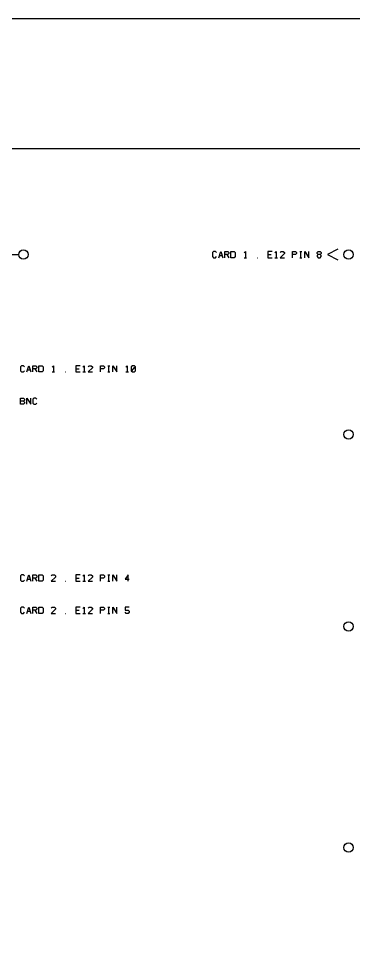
# Model space of a CAD drawing. Header units: millimetres. Extents: x 10 to 2534, y 10 to 1372.
# Drawn here: x 1223.1 to 1337.2, y 1051.6 to 1371.6 of the extents above; entities that cross this region are included whole.
import ezdxf

# ---------------------------------------------------------------- set-up
doc = ezdxf.new("R2010")
doc.units = ezdxf.units.MM
for name, color, linetype, lineweight in [('GROUP', 6, 'CONTINUOUS', 25), ('POINT', 4, 'CONTINUOUS', 25), ('PORT_OUT', 30, 'CONTINUOUS', 25), ('PORTAL', 2, 'CONTINUOUS', 25), ('SHEET', 7, 'CONTINUOUS', 25)]:
    doc.layers.add(name, color=color, linetype=linetype, lineweight=lineweight)

msp = doc.modelspace()

# ---------------------------------------------------------------- linework, layer by layer
at = {"layer": 'GROUP'}
msp.add_lwpolyline([(24, 223.4), (1535.9, 223.4), (1535.9, 1327.2), (24, 1327.2)], close=True, dxfattribs=at)
at = {"layer": 'POINT'}
for centre in [(1224.7, 1291.1), (1335.6, 1291.1), (1335.6, 1229.7), (1335.6, 1164.2), (1335.6, 1088.7)]:
    msp.add_circle(centre, 1.6, dxfattribs=at)
at = {"layer": 'PORT_OUT'}
msp.add_line((1208.1, 1291.1), (1223.1, 1291.1), dxfattribs=at)
at = {"layer": 'PORTAL'}
for points in [[(1332, 1292.9), (1328.4, 1291.1), (1332, 1289.3)], [(1290.6, 1291.8), (1290.25, 1292.15), (1289.55, 1292.15), (1289.2, 1291.8), (1289.2, 1290.4), (1289.55, 1290.05), (1290.25, 1290.05), (1290.6, 1290.4)], [(1291.3, 1290.05), (1292, 1292.15), (1292.7, 1290.05)], [(1291.545, 1290.75), (1292.455, 1290.75)], [(1293.4, 1290.05), (1293.4, 1292.15), (1294.45, 1292.15), (1294.8, 1291.8), (1294.8, 1291.45), (1294.45, 1291.1), (1293.4, 1291.1)], [(1294.1, 1291.1), (1294.8, 1290.05)], [(1295.5, 1290.05), (1295.5, 1292.15), (1296.55, 1292.15), (1296.9, 1291.8), (1296.9, 1290.4), (1296.55, 1290.05), (1295.5, 1290.05)], [(1299.98, 1291.73), (1300.4, 1292.15), (1300.4, 1290.05)], [(1299.98, 1290.05), (1300.82, 1290.05)], [(1304.53, 1290.05), (1304.67, 1290.05)], [(1309.5, 1292.15), (1308.1, 1292.15), (1308.1, 1290.05), (1309.5, 1290.05)], [(1308.1, 1291.1), (1309.15, 1291.1)], [(1310.48, 1291.73), (1310.9, 1292.15), (1310.9, 1290.05)], [(1310.48, 1290.05), (1311.32, 1290.05)], [(1312.3, 1291.8), (1312.65, 1292.15), (1313.35, 1292.15), (1313.7, 1291.8), (1313.7, 1291.45), (1312.3, 1290.05), (1313.7, 1290.05)], [(1316.5, 1290.05), (1316.5, 1292.15), (1317.55, 1292.15), (1317.9, 1291.8), (1317.9, 1291.45), (1317.55, 1291.1), (1316.5, 1291.1)], [(1318.95, 1292.15), (1319.65, 1292.15)], [(1318.95, 1290.05), (1319.65, 1290.05)], [(1319.3, 1290.05), (1319.3, 1292.15)], [(1320.7, 1290.05), (1320.7, 1292.15), (1322.1, 1290.05), (1322.1, 1292.15)], [(1325.25, 1291.1), (1324.9, 1291.45), (1324.9, 1291.8), (1325.25, 1292.15), (1325.95, 1292.15), (1326.3, 1291.8), (1326.3, 1291.45), (1325.95, 1291.1), (1325.25, 1291.1), (1324.9, 1290.75), (1324.9, 1290.4), (1325.25, 1290.05), (1325.95, 1290.05), (1326.3, 1290.4), (1326.3, 1290.75), (1325.95, 1291.1)], [(1225.1, 1252.8), (1224.75, 1253.15), (1224.05, 1253.15), (1223.7, 1252.8), (1223.7, 1251.4), (1224.05, 1251.05), (1224.75, 1251.05), (1225.1, 1251.4)], [(1225.8, 1251.05), (1226.5, 1253.15), (1227.2, 1251.05)], [(1226.045, 1251.75), (1226.955, 1251.75)], [(1227.9, 1251.05), (1227.9, 1253.15), (1228.95, 1253.15), (1229.3, 1252.8), (1229.3, 1252.45), (1228.95, 1252.1), (1227.9, 1252.1)], [(1228.6, 1252.1), (1229.3, 1251.05)], [(1230, 1251.05), (1230, 1253.15), (1231.05, 1253.15), (1231.4, 1252.8), (1231.4, 1251.4), (1231.05, 1251.05), (1230, 1251.05)], [(1234.48, 1252.73), (1234.9, 1253.15), (1234.9, 1251.05)], [(1244, 1253.15), (1242.6, 1253.15), (1242.6, 1251.05), (1244, 1251.05)], [(1242.6, 1252.1), (1243.65, 1252.1)], [(1244.98, 1252.73), (1245.4, 1253.15), (1245.4, 1251.05)], [(1246.8, 1252.8), (1247.15, 1253.15), (1247.85, 1253.15), (1248.2, 1252.8), (1248.2, 1252.45), (1246.8, 1251.05), (1248.2, 1251.05)], [(1251, 1251.05), (1251, 1253.15), (1252.05, 1253.15), (1252.4, 1252.8), (1252.4, 1252.45), (1252.05, 1252.1), (1251, 1252.1)], [(1253.45, 1253.15), (1254.15, 1253.15)], [(1253.8, 1251.05), (1253.8, 1253.15)], [(1255.2, 1251.05), (1255.2, 1253.15), (1256.6, 1251.05), (1256.6, 1253.15)], [(1259.68, 1252.73), (1260.1, 1253.15), (1260.1, 1251.05)], [(1261.85, 1251.05), (1262.55, 1251.05), (1262.9, 1251.4), (1262.9, 1252.8), (1262.55, 1253.15), (1261.85, 1253.15), (1261.5, 1252.8), (1261.5, 1251.4), (1261.85, 1251.05)], [(1261.71, 1251.47), (1262.69, 1252.73)], [(1234.48, 1251.05), (1235.32, 1251.05)], [(1239.03, 1251.05), (1239.17, 1251.05)], [(1244.98, 1251.05), (1245.82, 1251.05)], [(1253.45, 1251.05), (1254.15, 1251.05)], [(1259.68, 1251.05), (1260.52, 1251.05)], [(1223.7, 1240.05), (1223.7, 1242.15), (1224.75, 1242.15), (1225.1, 1241.8), (1225.1, 1241.45), (1224.75, 1241.1), (1223.7, 1241.1)], [(1225.8, 1240.05), (1225.8, 1242.15), (1227.2, 1240.05), (1227.2, 1242.15)], [(1229.3, 1241.8), (1228.95, 1242.15), (1228.25, 1242.15), (1227.9, 1241.8), (1227.9, 1240.4), (1228.25, 1240.05), (1228.95, 1240.05), (1229.3, 1240.4)], [(1224.75, 1241.1), (1225.1, 1240.75), (1225.1, 1240.4), (1224.75, 1240.05), (1223.7, 1240.05)], [(1225.1, 1181.4), (1224.75, 1181.75), (1224.05, 1181.75), (1223.7, 1181.4), (1223.7, 1180), (1224.05, 1179.65), (1224.75, 1179.65), (1225.1, 1180)], [(1225.8, 1179.65), (1226.5, 1181.75), (1227.2, 1179.65)], [(1227.9, 1179.65), (1227.9, 1181.75), (1228.95, 1181.75), (1229.3, 1181.4), (1229.3, 1181.05), (1228.95, 1180.7), (1227.9, 1180.7)], [(1230, 1179.65), (1230, 1181.75), (1231.05, 1181.75), (1231.4, 1181.4), (1231.4, 1180), (1231.05, 1179.65), (1230, 1179.65)], [(1234.2, 1181.4), (1234.55, 1181.75), (1235.25, 1181.75), (1235.6, 1181.4), (1235.6, 1181.05), (1234.2, 1179.65), (1235.6, 1179.65)], [(1244, 1181.75), (1242.6, 1181.75), (1242.6, 1179.65), (1244, 1179.65)], [(1244.98, 1181.33), (1245.4, 1181.75), (1245.4, 1179.65)], [(1246.8, 1181.4), (1247.15, 1181.75), (1247.85, 1181.75), (1248.2, 1181.4), (1248.2, 1181.05), (1246.8, 1179.65), (1248.2, 1179.65)], [(1251, 1179.65), (1251, 1181.75), (1252.05, 1181.75), (1252.4, 1181.4), (1252.4, 1181.05), (1252.05, 1180.7), (1251, 1180.7)], [(1253.45, 1181.75), (1254.15, 1181.75)], [(1253.8, 1179.65), (1253.8, 1181.75)], [(1255.2, 1179.65), (1255.2, 1181.75), (1256.6, 1179.65), (1256.6, 1181.75)], [(1260.45, 1179.65), (1260.45, 1181.75), (1259.4, 1180.28), (1260.8, 1180.28)], [(1226.045, 1180.35), (1226.955, 1180.35)], [(1228.6, 1180.7), (1229.3, 1179.65)], [(1239.03, 1179.65), (1239.17, 1179.65)], [(1242.6, 1180.7), (1243.65, 1180.7)], [(1244.98, 1179.65), (1245.82, 1179.65)], [(1253.45, 1179.65), (1254.15, 1179.65)], [(1225.1, 1170.4), (1224.75, 1170.75), (1224.05, 1170.75), (1223.7, 1170.4), (1223.7, 1169), (1224.05, 1168.65), (1224.75, 1168.65), (1225.1, 1169)], [(1225.8, 1168.65), (1226.5, 1170.75), (1227.2, 1168.65)], [(1226.045, 1169.35), (1226.955, 1169.35)], [(1227.9, 1168.65), (1227.9, 1170.75), (1228.95, 1170.75), (1229.3, 1170.4), (1229.3, 1170.05), (1228.95, 1169.7), (1227.9, 1169.7)], [(1228.6, 1169.7), (1229.3, 1168.65)], [(1230, 1168.65), (1230, 1170.75), (1231.05, 1170.75), (1231.4, 1170.4), (1231.4, 1169), (1231.05, 1168.65), (1230, 1168.65)], [(1234.2, 1170.4), (1234.55, 1170.75), (1235.25, 1170.75), (1235.6, 1170.4), (1235.6, 1170.05), (1234.2, 1168.65), (1235.6, 1168.65)], [(1239.03, 1168.65), (1239.17, 1168.65)], [(1244, 1170.75), (1242.6, 1170.75), (1242.6, 1168.65), (1244, 1168.65)], [(1242.6, 1169.7), (1243.65, 1169.7)], [(1244.98, 1170.33), (1245.4, 1170.75), (1245.4, 1168.65)], [(1244.98, 1168.65), (1245.82, 1168.65)], [(1246.8, 1170.4), (1247.15, 1170.75), (1247.85, 1170.75), (1248.2, 1170.4), (1248.2, 1170.05), (1246.8, 1168.65), (1248.2, 1168.65)], [(1251, 1168.65), (1251, 1170.75), (1252.05, 1170.75), (1252.4, 1170.4), (1252.4, 1170.05), (1252.05, 1169.7), (1251, 1169.7)], [(1253.45, 1170.75), (1254.15, 1170.75)], [(1253.45, 1168.65), (1254.15, 1168.65)], [(1253.8, 1168.65), (1253.8, 1170.75)], [(1255.2, 1168.65), (1255.2, 1170.75), (1256.6, 1168.65), (1256.6, 1170.75)], [(1260.8, 1170.75), (1259.4, 1170.75), (1259.4, 1169.77), (1260.45, 1169.77), (1260.8, 1169.42), (1260.8, 1169), (1260.45, 1168.65), (1259.75, 1168.65), (1259.4, 1169)]]:
    msp.add_lwpolyline(points, dxfattribs=at)
at = {"layer": 'SHEET'}
msp.add_lwpolyline([(9.6, 9.6), (2534.5, 9.6), (2534.5, 1371.6), (9.6, 1371.6)], close=True, dxfattribs=at)

doc.saveas('drawing.dxf')
